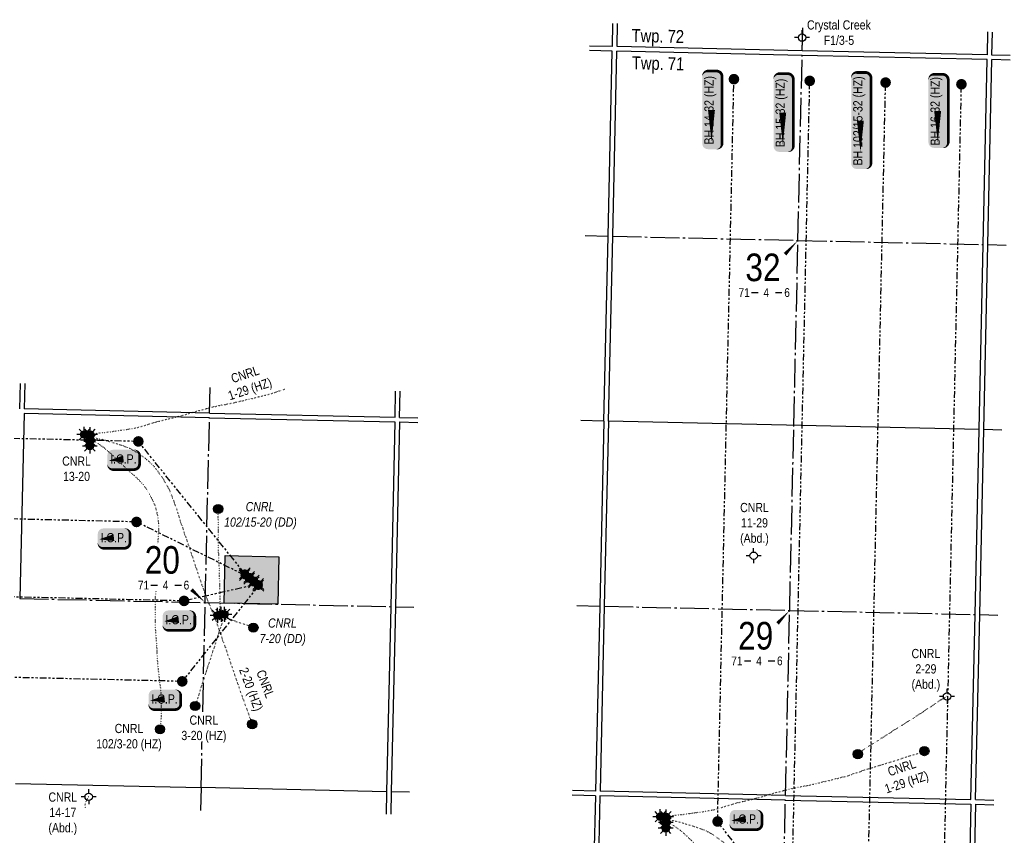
# Model space of a CAD drawing. Extents: x 391969 to 411203, y 6106388 to 6118279.
# Drawn here: x 397008 to 401315, y 6108465 to 6112018 of the extents above; entities that cross this region are included whole.
import ezdxf
from ezdxf.enums import TextEntityAlignment as Align

# ---------------------------------------------------------------- set-up
doc = ezdxf.new("R2010")
doc.units = 0
doc.header["$LTSCALE"] = 5
for name, pattern in [('foc-DOT', [1, 0.2, -0.8]), ('foc-DRILLPATH', [14.75, 6, -1.75, 1.75, -1.75, 1.75, -1.75]), ('foc-QUARTERLINE', [33, 25, -3, 2, -3])]:
    doc.linetypes.add(name, pattern=pattern)
for name, color, linetype in [('10', 1, 'Continuous'), ('9', 3, 'Continuous'), ('AS-DRILL', 8, 'foc-DOT'), ('AS-DRILL-T', 8, 'Continuous'), ('C-WS-S', 8, 'Continuous'), ('CG-NOTES', 7, 'Continuous'), ('D-TXT', 6, 'Continuous'), ('F-WS-S', 8, 'Continuous'), ('L-MON', 1, 'Continuous'), ('L-QSEC', 8, 'foc-QUARTERLINE'), ('L-SEC', 7, 'Continuous'), ('L-SECLBL', 7, 'Continuous'), ('L-SECQ', 8, 'foc-QUARTERLINE'), ('P-PDRILLPATH', 12, 'foc-DRILLPATH'), ('P-PROPOSED', 10, 'Continuous'), ('P-PROPOSED-H', 21, 'Continuous')]:
    doc.layers.add(name, color=color, linetype=linetype)
doc.styles.add('80', font='ARIALN.TTF', dxfattribs={"height": 10})
doc.styles.add('80CG', font='ARIALN.TTF', dxfattribs={"height": 10})
doc.styles.add('80L', font='ARIALN.TTF', dxfattribs={"height": 10})
doc.styles.add('SIMPLEX', font='ARIALN.TTF')

# ---------------------------------------------------------------- blocks, each defined once
blk = doc.blocks.new('L-SECLBL')
at = {"layer": '9', "color": 7}
for p, q in [((-5.1, -27.8), (-12.3, -27.8)), ((20.7, -27.8), (13.5, -27.8))]:
    blk.add_line(p, q, dxfattribs=at)
at = {"layer": '10', "color": 2, "style": 'SIMPLEX'}
blk.add_attdef('SEC', text='', height=30, dxfattribs=at).set_placement((0, 0), align=Align.MIDDLE)
at = {"layer": '10', "color": 5, "style": '80L'}
blk.add_attdef('TWP', text='', height=9.5, dxfattribs=at).set_placement((-14.4, -27.4), align=Align.MIDDLE_RIGHT)
blk.add_attdef('RGE', text='', height=9.5, dxfattribs=at).set_placement((3.6, -27.4), align=Align.MIDDLE_CENTER)
blk.add_attdef('MER', text='', height=9.5, dxfattribs=at).set_placement((23.2, -27.4), align=Align.MIDDLE_LEFT)
blk = doc.blocks.new('BH-Existing')
at = {"layer": 'AS-DRILL-T'}
h = blk.add_hatch(color=256, dxfattribs=at)
h.dxf.hatch_style = 1
edge = h.paths.add_edge_path()
edge.add_arc((0, 0), 0.5, 0, 360)
blk.add_circle((0, 0), 0.5, dxfattribs=at)
blk = doc.blocks.new('*U499')
h = blk.add_hatch(color=255)
edge = h.paths.add_edge_path()
edge.add_line((-11.5, -11.5), (11.5, -11.5))
edge.add_arc((11.5, -5.5), 6, 270, 360)
edge.add_line((17.5, -5.5), (17.5, 4))
edge.add_arc((11.5, 4), 6, 0, 90)
edge.add_line((11.5, 10), (-11.5, 10))
edge.add_arc((-11.5, 4), 6, 90, 180)
edge.add_line((-17.5, 4), (-17.5, -5.5))
edge.add_arc((-11.5, -5.5), 6, 180, 270)
at = {"color": 14, "flags": 128}
blk.add_lwpolyline([(-11.5, -11.5, 3, 3, 0), (11.5, -11.5, 3, 3, 0.414214), (17.5, -5.5, 3, 3, 0), (17.5, 4, 3, 0, 0.414214), (11.5, 10, 0, 0, 0), (-11.5, 10, 0, 0, 0.414214), (-17.5, 4, 0, 0, 0), (-17.5, -5.5, 0, 3, 0.414214)], format="xyseb", close=True, dxfattribs=at)
blk.add_lwpolyline([(-16, -1.8, 0, 7.5, 0), (0, 0, 0, 0, 0)], format="xyseb", dxfattribs=at)
at = {"color": 14, "style": '80'}
blk.add_attdef('ENTER_TEXT_001', (-26.8, -4.9), '', height=10, dxfattribs=at)
blk = doc.blocks.new('GABD')
for p, q in [((-0.81, 0), (-1.62, 0)), ((0, 0.81), (0, 1.62)), ((1.62, 0), (0.81, 0)), ((0, -0.81), (0, -1.62))]:
    blk.add_line(p, q)
blk.add_circle((0, 0), 0.8)
blk = doc.blocks.new('GAS')
h = blk.add_hatch(color=255)
h.dxf.hatch_style = 1
edge = h.paths.add_edge_path()
edge.add_arc((0, 0), 0.9, 0, 360)
for p, q in [((-0.81, 0), (-1.62, 0)), ((-0.57, 0.57), (-1.14, 1.14)), ((0, 0.81), (0, 1.62)), ((0.57, 0.57), (1.14, 1.14)), ((1.62, 0), (0.81, 0)), ((-0.57, -0.57), (-1.14, -1.14)), ((0, -0.81), (0, -1.62)), ((1.14, -1.14), (0.57, -0.57))]:
    blk.add_line(p, q)
blk.add_circle((0, 0), 0.8)
blk = doc.blocks.new('plbh')
at = {"layer": 'L-MON'}
h = blk.add_hatch(color=255, dxfattribs=at)
h.dxf.hatch_style = 1
edge = h.paths.add_edge_path()
edge.add_arc((0, 0), 1.16, 0, 360)
h = blk.add_hatch(color=256, dxfattribs=at)
h.dxf.hatch_style = 1
h.paths.add_polyline_path([(-0.96, 0, 1), (0.96, 0, 1)])
h.paths.add_polyline_path([(0.91, 0, -1), (-0.91, 0, -1)], flags=16)
h.paths.add_polyline_path([(0.45, 0, -1), (-0.45, 0, -1)], flags=0)
h = blk.add_hatch(color=256, dxfattribs=at)
h.dxf.hatch_style = 1
h.paths.add_polyline_path([(-0.45, 0, 1), (0.45, 0, 1)])
h.paths.add_polyline_path([(0.4, 0, -1), (-0.4, 0, -1)], flags=16)
at = {"layer": 'L-MON', "color": 240}
for radius in [0.96, 0.91, 0.45, 0.4]:
    blk.add_circle((0, 0), radius, dxfattribs=at)
blk = doc.blocks.new('WC')
at = {"layer": 'L-MON'}
h = blk.add_hatch(color=255, dxfattribs=at)
h.dxf.hatch_style = 1
edge = h.paths.add_edge_path()
edge.add_arc((0, 0), 0.9, 0, 360)
at = {"layer": 'L-MON', "color": 240, "flags": 128}
for points in [[(-0.62, 0.5), (-1.23, 1.12)], [(0.52, 0.61), (1.13, 1.21)], [(-1.18, -1.18), (-0.56, -0.57)], [(1.16, -1.18), (0.56, -0.57)]]:
    blk.add_lwpolyline(points, dxfattribs=at)
at = {"layer": 'L-MON', "color": 240}
for radius in [0.8, 0.373]:
    blk.add_circle((0, 0), radius, dxfattribs=at)
blk = doc.blocks.new('*U504')
h = blk.add_hatch(color=255)
edge = h.paths.add_edge_path()
edge.add_line((-36.5, -11.5), (36.5, -11.5))
edge.add_arc((36.5, -5.5), 6, 270, 360)
edge.add_line((42.5, -5.5), (42.5, 4))
edge.add_arc((36.5, 4), 6, 0, 90)
edge.add_line((36.5, 10), (-36.5, 10))
edge.add_arc((-36.5, 4), 6, 90, 180)
edge.add_line((-42.5, 4), (-42.5, -5.5))
edge.add_arc((-36.5, -5.5), 6, 180, 270)
at = {"color": 14, "flags": 128}
blk.add_lwpolyline([(-36.5, -11.5, 3, 3, 0), (36.5, -11.5, 3, 3, 0.414214), (42.5, -5.5, 3, 3, 0), (42.5, 4, 3, 0, 0.414214), (36.5, 10, 0, 0, 0), (-36.5, 10, 0, 0, 0.414214), (-42.5, 4, 0, 0, 0), (-42.5, -5.5, 0, 3, 0.414214)], format="xyseb", close=True, dxfattribs=at)
blk.add_lwpolyline([(-34.3, -0.1, 0, 7.5, 0), (0, 0, 0, 0, 0)], format="xyseb", dxfattribs=at)
at = {"color": 14, "style": '80'}
blk.add_attdef('ENTER_TEXT_001', (-26.8, -4.9), '', height=10, dxfattribs=at)
blk = doc.blocks.new('*U505')
h = blk.add_hatch(color=255)
edge = h.paths.add_edge_path()
edge.add_line((-46.5, -11.5), (46.5, -11.5))
edge.add_arc((46.5, -5.5), 6, 270, 360)
edge.add_line((52.5, -5.5), (52.5, 4))
edge.add_arc((46.5, 4), 6, 0, 90)
edge.add_line((46.5, 10), (-46.5, 10))
edge.add_arc((-46.5, 4), 6, 90, 180)
edge.add_line((-52.5, 4), (-52.5, -5.5))
edge.add_arc((-46.5, -5.5), 6, 180, 270)
at = {"color": 14, "flags": 128}
blk.add_lwpolyline([(-46.5, -11.5, 3, 3, 0), (46.5, -11.5, 3, 3, 0.414214), (52.5, -5.5, 3, 3, 0), (52.5, 4, 3, 0, 0.414214), (46.5, 10, 0, 0, 0), (-46.5, 10, 0, 0, 0.414214), (-52.5, 4, 0, 0, 0), (-52.5, -5.5, 0, 3, 0.414214)], format="xyseb", close=True, dxfattribs=at)
blk.add_lwpolyline([(-34.3, -0.1, 0, 7.5, 0), (0, 0, 0, 0, 0)], format="xyseb", dxfattribs=at)
at = {"color": 14, "style": '80'}
blk.add_attdef('ENTER_TEXT_001', (-26.8, -4.9), '', height=10, dxfattribs=at)
blk = doc.blocks.new('*U506')
h = blk.add_hatch(color=255)
edge = h.paths.add_edge_path()
edge.add_line((-34, -11.5), (34, -11.5))
edge.add_arc((34, -5.5), 6, 270, 360)
edge.add_line((40, -5.5), (40, 4))
edge.add_arc((34, 4), 6, 0, 90)
edge.add_line((34, 10), (-34, 10))
edge.add_arc((-34, 4), 6, 90, 180)
edge.add_line((-40, 4), (-40, -5.5))
edge.add_arc((-34, -5.5), 6, 180, 270)
at = {"color": 14, "flags": 128}
blk.add_lwpolyline([(-34, -11.5, 3, 3, 0), (34, -11.5, 3, 3, 0.414214), (40, -5.5, 3, 3, 0), (40, 4, 3, 0, 0.414214), (34, 10, 0, 0, 0), (-34, 10, 0, 0, 0.414214), (-40, 4, 0, 0, 0), (-40, -5.5, 0, 3, 0.414214)], format="xyseb", close=True, dxfattribs=at)
blk.add_lwpolyline([(-34.3, -0.1, 0, 7.5, 0), (0, 0, 0, 0, 0)], format="xyseb", dxfattribs=at)
at = {"color": 14, "style": '80'}
blk.add_attdef('ENTER_TEXT_001', (-26.8, -4.9), '', height=10, dxfattribs=at)

msp = doc.modelspace()

# ---------------------------------------------------------------- hatches: boundary and pattern name
at = {"layer": 'P-PROPOSED-H'}
h = msp.add_hatch(color=256, dxfattribs=at)
h.dxf.hatch_style = 1
h.paths.add_polyline_path([(398134.205, 6109684.082), (398129.647, 6109477.91), (397895.792, 6109483.08), (397900.35, 6109689.252)])

# ---------------------------------------------------------------- linework, layer by layer
at = {"layer": 'AS-DRILL', "flags": 128}
for points in [[(397313.275, 6110215.4), (397313.234, 6110215.331), (397312.76, 6110214.721), (397312.258, 6110214.182), (397311.97, 6110213.849), (397311.48, 6110213.43), (397311.295, 6110213.214), (397311.452, 6110213.05), (397311.579, 6110212.918), (397311.772, 6110213.053), (397311.987, 6110213.298), (397312.137, 6110213.715), (397312.206, 6110214.134), (397312.22, 6110214.283), (397312.262, 6110214.372), (397312.344, 6110214.45), (397312.789, 6110214.69), (397313.627, 6110215.022), (397314.927, 6110215.442), (397316.668, 6110215.903), (397318.769, 6110216.355), (397321.22, 6110216.82), (397324.033, 6110217.366), (397327.178, 6110217.984), (397330.634, 6110218.646), (397334.38, 6110219.341), (397338.528, 6110220.087), (397342.927, 6110220.838), (397347.625, 6110221.581), (397352.783, 6110222.344), (397358.271, 6110223.07), (397364.198, 6110223.725), (397370.624, 6110224.35), (397377.42, 6110225.015), (397384.54, 6110225.784), (397391.931, 6110226.636), (397399.554, 6110227.583), (397407.38, 6110228.606), (397415.355, 6110229.655), (397423.464, 6110230.811), (397431.684, 6110232.025), (397440.024, 6110233.276), (397448.595, 6110234.551), (397457.204, 6110235.726), (397466.022, 6110236.846), (397474.85, 6110237.996), (397483.881, 6110239.251), (397492.896, 6110240.667), (397502.026, 6110242.33), (397511.161, 6110244.203), (397520.23, 6110246.288), (397529.376, 6110248.641), (397535.607, 6110250.359), (397550.005, 6110254.514), (397558.686, 6110257.097), (397567.64, 6110259.824), (397576.584, 6110262.552), (397585.497, 6110265.21), (397594.46, 6110267.887), (397603.422, 6110270.535), (397612.413, 6110273.081), (397621.402, 6110275.618), (397630.41, 6110278.064), (397639.443, 6110280.289), (397648.554, 6110282.403), (397657.654, 6110284.507), (397666.763, 6110286.57), (397675.833, 6110288.675), (397684.866, 6110290.89), (397693.891, 6110293.236), (397703.855, 6110295.95), (397711.585, 6110298.065), (397720.828, 6110300.696), (397729.77, 6110303.354), (397738.704, 6110306.061), (397747.657, 6110308.719), (397756.647, 6110311.265), (397765.587, 6110313.803), (397774.567, 6110316.34), (397783.534, 6110318.767), (397792.58, 6110321.132), (397801.626, 6110323.497), (397810.663, 6110325.892), (397819.7, 6110328.288), (397828.736, 6110330.653), (397837.75, 6110332.939), (397846.824, 6110335.194), (397855.915, 6110337.358), (397865.014, 6110339.391), (397874.16, 6110341.324), (397883.334, 6110343.157), (397892.514, 6110344.828), (397901.713, 6110346.44), (397910.924, 6110348.151), (397920.118, 6110349.983), (397929.355, 6110351.934), (397938.522, 6110353.906), (397947.7, 6110355.918), (397956.84, 6110358.021), (397966.052, 6110360.202), (397975.274, 6110362.384), (397984.387, 6110364.597), (397993.68, 6110366.817), (398002.979, 6110368.896), (398012.128, 6110370.929), (398021.371, 6110373.159), (398029.974, 6110375.385), (398039.008, 6110377.7), (398048.022, 6110379.956), (398057.076, 6110382.251), (398066.159, 6110384.465), (398075.221, 6110386.64), (398084.247, 6110389.026), (398093.318, 6110391.58), (398102.298, 6110394.147), (398111.283, 6110396.894), (398120.343, 6110399.879), (398129.355, 6110402.925), (398138.216, 6110405.964), (398147.108, 6110409.033), (398155.968, 6110412.023), (398161.742, 6110413.916)], [(397288.307, 6110215.856), (397288.235, 6110215.797), (397287.898, 6110215.505), (397288.027, 6110215.452), (397288.515, 6110215.341), (397288.753, 6110215.235), (397288.871, 6110215.172), (397289.02, 6110215.119), (397289.09, 6110215.098), (397289.527, 6110214.978), (397290.243, 6110214.791), (397291.247, 6110214.518), (397292.459, 6110214.161), (397293.759, 6110213.691), (397295.126, 6110213.11), (397296.581, 6110212.457), (397298.366, 6110211.756), (397300.42, 6110211.019), (397302.671, 6110210.148), (397305.03, 6110209.194), (397307.726, 6110208.132), (397310.802, 6110207.042), (397314.119, 6110205.967), (397317.526, 6110204.919), (397321.004, 6110203.94), (397324.814, 6110203.013), (397328.775, 6110202.103), (397332.944, 6110201.148), (397337.363, 6110200.177), (397341.963, 6110199.252), (397346.884, 6110198.34), (397352.133, 6110197.351), (397357.639, 6110196.235), (397363.362, 6110194.985), (397369.341, 6110193.549), (397375.495, 6110191.909), (397381.906, 6110190.113), (397388.535, 6110188.252), (397395.333, 6110186.317), (397402.349, 6110184.287), (397409.511, 6110182.094), (397416.85, 6110179.776), (397424.357, 6110177.345), (397431.973, 6110174.891), (397439.612, 6110172.557), (397447.268, 6110170.093), (397454.969, 6110167.407), (397462.657, 6110164.572), (397470.401, 6110161.595), (397478.202, 6110158.477), (397485.955, 6110155), (397493.581, 6110151.196), (397501.179, 6110147.072), (397508.614, 6110142.812), (397516.066, 6110138.412), (397523.365, 6110133.865), (397530.627, 6110129.049), (397537.866, 6110124.053), (397544.959, 6110118.83), (397551.885, 6110113.322), (397558.768, 6110107.644), (397565.679, 6110101.855), (397572.454, 6110095.84), (397579.021, 6110089.489), (397585.293, 6110082.885), (397591.4, 6110076.085), (397597.331, 6110069.008), (397602.939, 6110061.809), (397608.493, 6110054.441), (397613.934, 6110046.965), (397619.172, 6110039.314), (397624.407, 6110031.543), (397629.58, 6110023.694), (397634.56, 6110015.719), (397639.509, 6110007.714), (397644.386, 6109999.581), (397648.959, 6109991.335), (397653.359, 6109982.883), (397657.587, 6109974.395), (397661.491, 6109965.734), (397665.141, 6109956.889), (397668.772, 6109948.074), (397673.187, 6109937.251), (397673.367, 6109936.797), (397676.705, 6109928.319), (397679.911, 6109919.273), (397682.834, 6109910.145), (397685.798, 6109901.055), (397688.761, 6109891.915), (397691.674, 6109882.767), (397694.588, 6109873.638), (397697.43, 6109864.481), (397700.354, 6109855.343), (397703.248, 6109846.705), (397706.361, 6109837.131), (397709.325, 6109828.012), (397712.352, 6109819.051), (397715.368, 6109810.03), (397718.392, 6109800.919), (397721.417, 6109791.868), (397724.451, 6109782.776), (397727.546, 6109773.704), (397730.651, 6109764.641), (397733.745, 6109755.538), (397736.87, 6109746.475), (397739.996, 6109737.452), (397743.08, 6109728.359), (397746.164, 6109719.267), (397749.259, 6109710.184), (397752.383, 6109701.101), (397755.407, 6109691.98), (397758.36, 6109682.85), (397761.425, 6109673.768), (397764.529, 6109664.666), (397767.595, 6109655.644), (397770.669, 6109646.562), (397773.634, 6109637.492), (397776.517, 6109628.354), (397779.52, 6109619.213), (397782.657, 6109610.22), (397785.812, 6109601.156), (397788.855, 6109592.044), (397791.879, 6109582.913), (397795.084, 6109573.868), (397798.37, 6109564.841), (397801.487, 6109555.848), (397804.723, 6109546.852), (397807.96, 6109537.866), (397812.001, 6109526.442), (397815.168, 6109517.907), (397818.408, 6109509.492), (397821.841, 6109500.791), (397825.237, 6109492.222), (397828.602, 6109483.593), (397832.097, 6109474.962), (397835.763, 6109466.356), (397839.276, 6109458.114), (397842.851, 6109449.481), (397846.374, 6109441.199), (397849.85, 6109433.048), (397853.313, 6109424.357), (397856.535, 6109415.581), (397859.715, 6109406.777), (397862.82, 6109398.144), (397866.021, 6109389.359), (397869.198, 6109380.805), (397872.31, 6109372.042), (397875.329, 6109363.181), (397878.245, 6109354.602), (397881.29, 6109346.001), (397884.389, 6109337.548), (397887.392, 6109328.818), (397890.391, 6109319.968), (397893.494, 6109311.265), (397896.74, 6109302.229), (397900.056, 6109293.201), (397903.392, 6109284.203), (397906.597, 6109275.148), (397909.602, 6109266.077), (397912.616, 6109256.967), (397915.752, 6109247.933), (397918.866, 6109238.85), (397922.011, 6109229.776), (397925.177, 6109220.752), (397928.212, 6109211.731), (397931.246, 6109202.629), (397934.201, 6109193.55), (397937.255, 6109184.448), (397940.45, 6109175.403), (397943.645, 6109166.338), (397946.811, 6109157.294), (397949.865, 6109148.202), (397952.91, 6109139.161), (397955.965, 6109130.099), (397959.039, 6109120.997), (397962.254, 6109111.942), (397965.399, 6109102.858), (397968.564, 6109093.784), (397971.829, 6109084.747), (397975.065, 6109075.701), (397978.331, 6109066.695), (397981.627, 6109057.678), (397984.882, 6109048.641), (397988.139, 6109039.665), (397991.334, 6109030.58), (397994.509, 6109021.526), (397997.865, 6109012.527), (398001.193, 6109003.599), (398004.421, 6108994.663), (398007.629, 6108985.718), (398010.764, 6108976.645), (398012.669, 6108971.14), (398018.089, 6108956.093)], [(397312.707, 6110190.364), (397312.657, 6110190.396), (397312.529, 6110190.468), (397312.41, 6110190.491), (397312.16, 6110190.517), (397312.1, 6110190.528), (397311.699, 6110190.487), (397311.28, 6110190.527), (397310.953, 6110190.674), (397310.76, 6110190.979), (397310.83, 6110191.407), (397310.849, 6110191.807), (397310.838, 6110192.207), (397310.897, 6110192.616), (397310.919, 6110192.676), (397311.049, 6110192.693), (397311.378, 6110192.625), (397311.995, 6110192.481), (397312.901, 6110192.301), (397314.085, 6110192.054), (397315.458, 6110191.722), (397317.059, 6110191.286), (397318.925, 6110190.653), (397321.135, 6110189.763), (397323.701, 6110188.644), (397326.661, 6110187.327), (397329.939, 6110185.872), (397333.642, 6110184.187), (397337.648, 6110182.206), (397341.906, 6110179.869), (397346.494, 6110177.104), (397351.404, 6110173.971), (397356.479, 6110170.595), (397361.924, 6110166.801), (397367.581, 6110162.641), (397373.342, 6110158.209), (397379.236, 6110153.474), (397385.399, 6110148.263), (397391.401, 6110142.985), (397397.361, 6110137.618), (397403.318, 6110132.132), (397409.282, 6110126.525), (397415.264, 6110120.837), (397421.315, 6110115.079), (397424.291, 6110112.23), (397427.414, 6110109.219), (397433.57, 6110103.287), (397439.877, 6110097.352), (397446.351, 6110091.274), (397452.807, 6110085.286), (397459.44, 6110079.183), (397466.073, 6110073.071), (397472.903, 6110066.835), (397479.782, 6110060.567), (397486.59, 6110054.23), (397489.685, 6110051.319), (397500.585, 6110041.059), (397509.242, 6110032.911), (397516.088, 6110026.513), (397522.904, 6110020.087), (397529.607, 6110013.533), (397536.105, 6110006.794), (397542.318, 6109999.791), (397548.275, 6109992.564), (397553.968, 6109985.143), (397559.308, 6109977.569), (397564.46, 6109969.69), (397569.34, 6109961.697), (397573.885, 6109953.512), (397578.067, 6109945.185), (397581.987, 6109936.744), (397585.844, 6109928.224), (397589.491, 6109919.679), (397592.884, 6109910.95), (397596.075, 6109902.175), (397598.975, 6109893.327), (397601.562, 6109884.346), (397603.827, 6109875.302), (397605.72, 6109866.176), (397607.232, 6109856.99), (397608.541, 6109847.708), (397609.64, 6109838.4), (397610.479, 6109829.089), (397610.997, 6109819.735), (397611.154, 6109810.369), (397610.992, 6109801.05), (397610.561, 6109791.747), (397610.049, 6109782.437), (397609.587, 6109773.095), (397609.065, 6109763.764), (397608.413, 6109754.427), (397607.722, 6109745.15), (397607.439, 6109742.033)], [(397882.762, 6109433.806), (397882.771, 6109433.766), (397882.79, 6109433.725), (397882.771, 6109433.746), (397882.704, 6109433.907), (397882.592, 6109434.23), (397882.472, 6109434.683), (397882.415, 6109435.264), (397882.421, 6109435.984), (397882.423, 6109436.925), (397882.407, 6109438.025), (397882.446, 6109439.275), (397882.538, 6109440.733), (397882.583, 6109442.282), (397882.52, 6109443.904), (397882.381, 6109445.708), (397882.196, 6109447.692), (397881.944, 6109449.849), (397881.616, 6109452.157), (397881.269, 6109454.495), (397880.934, 6109456.953), (397880.633, 6109459.581), (397880.356, 6109462.338), (397880.022, 6109465.286), (397879.669, 6109468.245), (397879.339, 6109471.343), (397879.06, 6109474.51), (397878.872, 6109477.675), (397878.718, 6109481.069), (397878.617, 6109484.543), (397878.581, 6109488.264), (397878.629, 6109492.184), (397878.721, 6109496.263), (397878.759, 6109500.583), (397878.8, 6109505.094), (397878.838, 6109509.854), (397878.824, 6109514.996), (397878.788, 6109520.018), (397878.754, 6109525.18), (397878.654, 6109530.514), (397878.437, 6109535.96), (397878.174, 6109541.557), (397877.895, 6109547.395), (397877.561, 6109553.404), (397877.246, 6109559.373), (397877.066, 6109565.578), (397877.002, 6109571.611), (397876.917, 6109577.605), (397876.783, 6109584.079), (397876.651, 6109590.204), (397876.479, 6109596.309), (397876.318, 6109602.475), (397876.189, 6109608.689), (397876.067, 6109614.833), (397875.964, 6109620.877), (397875.82, 6109626.922), (397875.573, 6109632.829), (397875.225, 6109638.679), (397874.787, 6109644.49), (397874.329, 6109650.382), (397873.94, 6109656.152), (397873.529, 6109661.883), (397873.169, 6109667.672), (397872.925, 6109673.249), (397872.783, 6109678.894), (397872.689, 6109684.477), (397872.625, 6109690.06), (397872.582, 6109695.713), (397872.541, 6109701.415), (397872.481, 6109707.178), (397872.421, 6109712.921), (397872.41, 6109718.642), (397872.441, 6109724.463), (397872.478, 6109730.504), (397872.374, 6109736.518), (397872.185, 6109742.353), (397871.959, 6109748.28), (397871.735, 6109754.287), (397871.599, 6109760.251), (397871.594, 6109766.223), (397871.647, 6109772.123), (397871.689, 6109777.964), (397871.705, 6109783.965), (397871.676, 6109789.767), (397871.668, 6109795.639), (397871.669, 6109801.43), (397871.654, 6109807.412), (397871.628, 6109813.354), (397871.601, 6109819.236), (397871.582, 6109825.028), (397871.5, 6109830.732), (397871.34, 6109836.477), (397871.182, 6109842.342), (397871.026, 6109848.247), (397870.859, 6109854.172), (397870.759, 6109859.926), (397870.669, 6109865.679), (397870.574, 6109871.673), (397870.495, 6109877.476), (397870.405, 6109883.21), (397870.191, 6109891.917)], [(397598.688, 6109532.829), (397598.374, 6109529.126), (397597.531, 6109519.783), (397596.779, 6109510.428), (397596.276, 6109501.057), (397596.061, 6109491.589), (397596.015, 6109482.088), (397596.032, 6109472.695), (397596.039, 6109463.332), (397596.053, 6109453.81), (397596.03, 6109444.458), (397595.945, 6109434.957), (397595.831, 6109425.537), (397595.767, 6109416.137), (397595.715, 6109406.335), (397595.671, 6109396.934), (397595.913, 6109387.776), (397596.402, 6109378.462), (397596.991, 6109369.167), (397597.681, 6109359.909), (397598.469, 6109350.598), (397599.268, 6109341.298), (397600.077, 6109331.987), (397600.986, 6109322.684), (397601.764, 6109313.354), (397602.353, 6109304.058), (397602.842, 6109294.754), (397603.261, 6109285.443), (397603.639, 6109276.092), (397603.996, 6109266.741), (397604.304, 6109257.372), (397604.672, 6109248.061), (397605.182, 6109238.767), (397605.87, 6109229.429), (397606.688, 6109220.098), (397607.586, 6109210.765), (397608.545, 6109201.461), (397609.564, 6109192.135), (397610.612, 6109182.819), (397611.688, 6109173.372), (397612.735, 6109163.956), (397613.793, 6109154.65), (397614.921, 6109145.302), (397616.141, 6109136.032), (397617.361, 6109126.762), (397618.501, 6109117.513), (397619.54, 6109108.207), (397620.378, 6109098.876), (397620.993, 6109089.389), (397621.42, 6109079.987), (397621.709, 6109070.258), (397621.924, 6109061.251), (397622.133, 6109051.924), (397622.287, 6109042.418), (397622.484, 6109033.051), (397622.664, 6109023.815), (397622.652, 6109014.462), (397622.48, 6109004.694), (397622.307, 6108995.295), (397621.975, 6108985.99), (397621.4, 6108976.531), (397620.775, 6108967.053), (397620.042, 6108957.677), (397619.099, 6108948.336), (397617.534, 6108934.008)], [(397897.796, 6109433.467), (397896.588, 6109432.714), (397896.517, 6109432.655), (397896.485, 6109432.556), (397896.484, 6109432.526), (397896.495, 6109432.136), (397896.519, 6109431.405), (397896.475, 6109430.366), (397896.315, 6109429.019), (397896.03, 6109427.495), (397895.641, 6109425.753), (397895.169, 6109423.913), (397894.569, 6109421.696), (397893.976, 6109419.369), (397893.3, 6109416.864), (397892.55, 6109414.25), (397891.812, 6109411.666), (397891.009, 6109408.904), (397890.019, 6109405.815), (397888.928, 6109402.669), (397887.785, 6109399.454), (397886.672, 6109396.208), (397885.554, 6109392.773), (397884.371, 6109389.098), (397883.122, 6109385.186), (397881.911, 6109381.192), (397880.634, 6109376.89), (397879.327, 6109372.598), (397877.908, 6109368.229), (397876.292, 6109363.554), (397874.698, 6109358.969), (397873.122, 6109354.303), (397871.573, 6109349.497), (397870.07, 6109344.51), (397868.618, 6109339.531), (397867.053, 6109334.445), (397865.482, 6109329.56), (397863.924, 6109324.804), (397862.386, 6109320.027), (397860.926, 6109315.169), (397859.517, 6109310.359), (397858.016, 6109305.442), (397856.485, 6109300.565), (397854.885, 6109295.7), (397853.166, 6109290.918), (397851.427, 6109286.086), (397849.769, 6109281.332), (397848.278, 6109276.875), (397846.648, 6109272.03), (397844.997, 6109267.116), (397843.395, 6109262.181), (397841.741, 6109257.117), (397840.14, 6109252.242), (397838.57, 6109247.366), (397837.01, 6109242.53), (397835.501, 6109237.693), (397833.916, 6109232.637), (397832.297, 6109227.833), (397830.649, 6109223.069), (397829.042, 6109218.334), (397827.38, 6109213.38), (397825.716, 6109208.366), (397824.06, 6109203.262), (397822.548, 6109198.315), (397821.113, 6109193.236), (397819.753, 6109188.356), (397818.302, 6109183.457), (397816.741, 6109178.551), (397815.122, 6109173.747), (397813.442, 6109168.903), (397811.742, 6109164.04), (397810.025, 6109158.888), (397808.363, 6109153.934), (397806.62, 6109148.942), (397804.825, 6109143.861), (397803.021, 6109138.861), (397801.283, 6109134.079), (397799.657, 6109129.394), (397798.142, 6109124.757), (397796.695, 6109120.049), (397795.163, 6109115.102), (397793.52, 6109110.108), (397791.838, 6109105.185), (397790.197, 6109100.28), (397788.667, 6109095.414), (397787.141, 6109090.297), (397785.639, 6109085.35), (397784.138, 6109080.432), (397782.603, 6109075.366), (397781.156, 6109070.637), (397779.729, 6109065.938), (397778.296, 6109061.359), (397776.845, 6109056.921), (397775.349, 6109052.243), (397773.904, 6109047.605), (397772.365, 6109042.808), (397771.386, 6109039.73), (397770.095, 6109035.638)], [(397867.679, 6109429.137), (397867.719, 6109429.116), (397867.821, 6109429.224), (397867.926, 6109429.872), (397868.145, 6109430.717), (397868.526, 6109431.659), (397869.233, 6109432.823), (397870.222, 6109434.081), (397871.023, 6109435.023), (397873.493, 6109435.007), (397875.455, 6109434.623), (397876.05, 6109434.39), (397876.456, 6109434.19), (397876.624, 6109434.106), (397876.733, 6109434.064), (397876.822, 6109434.042), (397877.071, 6109433.996), (397877.429, 6109433.878), (397877.974, 6109433.636), (397878.715, 6109433.259), (397879.615, 6109432.809), (397880.546, 6109432.367), (397881.447, 6109431.967), (397882.368, 6109431.576), (397883.378, 6109431.113), (397884.506, 6109430.578), (397885.674, 6109430.031), (397886.812, 6109429.465), (397888.008, 6109428.868), (397889.304, 6109428.189), (397890.737, 6109427.436), (397892.249, 6109426.632), (397893.771, 6109425.797), (397895.362, 6109424.971), (397897.014, 6109424.153), (397898.726, 6109423.315), (397900.557, 6109422.463), (397902.478, 6109421.579), (397904.536, 6109420.613), (397906.733, 6109419.543), (397909.037, 6109418.381), (397911.47, 6109417.155), (397913.973, 6109415.928), (397916.538, 6109414.78), (397919.154, 6109413.691), (397921.84, 6109412.62), (397924.556, 6109411.518), (397927.261, 6109410.377), (397930.046, 6109409.244), (397932.943, 6109408.168), (397935.989, 6109407.109), (397939.156, 6109406.037), (397942.413, 6109404.974), (397945.7, 6109403.909), (397948.927, 6109402.886), (397952.165, 6109401.843), (397955.461, 6109400.768), (397958.727, 6109399.664), (397965.21, 6109397.487), (397971.773, 6109395.328), (397978.337, 6109393.219), (397984.635, 6109391.307), (397987.586, 6109390.44), (397990.457, 6109389.555), (397993.286, 6109388.591), (397996.092, 6109387.507), (397998.858, 6109386.384), (398001.494, 6109385.324), (398004.032, 6109384.297), (398006.61, 6109383.289), (398009.277, 6109382.248), (398011.992, 6109381.116), (398014.745, 6109379.894), (398017.457, 6109378.632), (398019.546, 6109377.655), (398023.627, 6109375.912)], [(401039.831, 6109077.028), (401039.821, 6109077.028), (401039.781, 6109077.019), (401039.721, 6109077.02), (401039.48, 6109076.996), (401039.019, 6109076.926), (401038.355, 6109076.751), (401037.478, 6109076.46), (401036.408, 6109076.034), (401035.195, 6109075.482), (401033.851, 6109074.841), (401032.373, 6109074.084), (401030.774, 6109073.22), (401029.041, 6109072.219), (401027.225, 6109071.079), (401025.285, 6109069.782), (401023.233, 6109068.368), (401021.028, 6109066.857), (401018.661, 6109065.2), (401016.201, 6109063.465), (401013.52, 6109061.654), (401010.668, 6109059.828), (401007.655, 6109057.945), (401004.468, 6109055.906), (401001.159, 6109053.74), (400997.686, 6109051.417), (400994.151, 6109049.026), (400990.434, 6109046.509), (400986.626, 6109043.953), (400982.625, 6109041.302), (400978.533, 6109038.554), (400974.267, 6109035.679), (400969.869, 6109032.686), (400965.349, 6109029.617), (400960.729, 6109026.54), (400956.069, 6109023.514), (400951.339, 6109020.439), (400946.619, 6109017.374), (400941.799, 6109014.282), (400937.067, 6109011.157), (400932.335, 6109007.983), (400927.633, 6109004.827), (400923.012, 6109001.7), (400918.37, 6108998.554), (400913.819, 6108995.465), (400909.28, 6108992.406), (400904.67, 6108989.369), (400900.064, 6108986.451), (400895.348, 6108983.586), (400890.513, 6108980.734), (400885.566, 6108977.814), (400880.587, 6108974.805), (400875.618, 6108971.746), (400870.636, 6108968.627), (400865.755, 6108965.496), (400860.803, 6108962.346), (400855.791, 6108959.208), (400850.789, 6108956.059), (400845.847, 6108952.889), (400841.015, 6108949.727), (400836.213, 6108946.604), (400831.383, 6108943.522), (400826.533, 6108940.47), (400821.694, 6108937.437), (400816.885, 6108934.425), (400812.047, 6108931.422), (400807.238, 6108928.42), (400802.429, 6108925.387), (400797.618, 6108922.304), (400792.848, 6108919.2), (400783.295, 6108912.973), (400773.764, 6108906.755), (400764.284, 6108900.646), (400754.648, 6108894.701), (400744.833, 6108888.78), (400735.048, 6108882.868), (400725.332, 6108876.925), (400715.725, 6108870.909), (400706.246, 6108864.86), (400692.448, 6108855.707), (400680.192, 6108847.12), (400679.175, 6108846.393), (400666.443, 6108837.086), (400658.213, 6108830.929), (400652.036, 6108826.246)], [(399817.876, 6108553.676), (399817.834, 6108553.607), (399817.36, 6108552.998), (399816.858, 6108552.459), (399816.57, 6108552.125), (399816.081, 6108551.706), (399815.896, 6108551.49), (399816.052, 6108551.327), (399816.179, 6108551.194), (399816.372, 6108551.33), (399816.588, 6108551.575), (399816.737, 6108551.992), (399816.807, 6108552.41), (399816.82, 6108552.56), (399816.862, 6108552.649), (399816.944, 6108552.727), (399817.39, 6108552.967), (399818.227, 6108553.298), (399819.527, 6108553.719), (399821.268, 6108554.179), (399823.369, 6108554.632), (399825.82, 6108555.096), (399828.633, 6108555.642), (399831.778, 6108556.261), (399835.234, 6108556.923), (399838.981, 6108557.618), (399843.129, 6108558.364), (399847.527, 6108559.114), (399852.225, 6108559.858), (399857.384, 6108560.621), (399862.872, 6108561.346), (399868.798, 6108562.002), (399875.224, 6108562.626), (399882.021, 6108563.292), (399889.14, 6108564.06), (399896.531, 6108564.913), (399904.155, 6108565.86), (399911.98, 6108566.882), (399919.956, 6108567.932), (399928.064, 6108569.088), (399936.284, 6108570.301), (399944.625, 6108571.552), (399953.196, 6108572.828), (399961.805, 6108574.003), (399970.622, 6108575.123), (399979.451, 6108576.273), (399988.482, 6108577.528), (399997.496, 6108578.943), (400006.626, 6108580.606), (400015.761, 6108582.479), (400024.831, 6108584.564), (400033.977, 6108586.917), (400040.207, 6108588.636), (400054.605, 6108592.79), (400063.286, 6108595.374), (400072.24, 6108598.101), (400081.185, 6108600.828), (400090.097, 6108603.487), (400099.061, 6108606.164), (400108.023, 6108608.811), (400117.013, 6108611.358), (400126.003, 6108613.894), (400135.011, 6108616.34), (400144.044, 6108618.566), (400153.154, 6108620.679), (400162.254, 6108622.783), (400171.363, 6108624.847), (400180.434, 6108626.951), (400189.466, 6108629.167), (400198.492, 6108631.512), (400208.456, 6108634.227), (400216.186, 6108636.342), (400225.428, 6108638.973), (400234.371, 6108641.63), (400243.305, 6108644.338), (400252.257, 6108646.995), (400261.247, 6108649.542), (400270.187, 6108652.08), (400279.167, 6108654.616), (400288.135, 6108657.043), (400297.181, 6108659.408), (400306.227, 6108661.774), (400315.263, 6108664.169), (400324.3, 6108666.564), (400333.336, 6108668.93), (400342.351, 6108671.216), (400351.424, 6108673.47), (400360.516, 6108675.634), (400369.614, 6108677.668), (400378.76, 6108679.601), (400387.934, 6108681.433), (400397.115, 6108683.105), (400406.314, 6108684.716), (400415.525, 6108686.428), (400424.719, 6108688.259), (400433.956, 6108690.21), (400443.123, 6108692.183), (400452.301, 6108694.195), (400461.441, 6108696.298), (400470.653, 6108698.479), (400479.875, 6108700.66), (400488.987, 6108702.874), (400498.28, 6108705.093), (400507.58, 6108707.172), (400516.728, 6108709.205), (400525.971, 6108711.436), (400534.574, 6108713.661), (400543.609, 6108715.977), (400552.623, 6108718.232), (400561.677, 6108720.527), (400570.76, 6108722.742), (400579.821, 6108724.917), (400588.848, 6108727.302), (400597.918, 6108729.857), (400606.899, 6108732.423), (400615.883, 6108735.17), (400624.944, 6108738.155), (400633.955, 6108741.201), (400642.816, 6108744.241), (400651.708, 6108747.31), (400660.569, 6108750.299), (400669.87, 6108753.349), (400678.899, 6108756.295), (400687.828, 6108759.192), (400696.745, 6108762.051), (400705.692, 6108764.888), (400714.616, 6108767.626), (400723.608, 6108770.263), (400732.75, 6108772.866), (400741.751, 6108775.462), (400750.705, 6108778.169), (400759.719, 6108780.895), (400768.774, 6108783.671), (400778.093, 6108786.57), (400787.07, 6108789.436), (400795.957, 6108792.275), (400805.005, 6108795.171), (400813.893, 6108798.08), (400822.73, 6108800.94), (400831.647, 6108803.768), (400840.575, 6108806.646), (400849.555, 6108809.643), (400858.384, 6108812.583), (400867.403, 6108815.509), (400876.349, 6108818.326), (400885.314, 6108821.094), (400894.26, 6108823.871), (400903.196, 6108826.679), (400912.124, 6108829.597), (400921.154, 6108832.583), (400927.312, 6108834.613), (400941.525, 6108839.402)], [(397307.787, 6108640.726), (397307.729, 6108640.778), (397307.411, 6108640.865), (397307.179, 6108640.78), (397306.902, 6108640.516), (397306.572, 6108640.064), (397306.229, 6108639.471), (397305.891, 6108638.709), (397305.56, 6108637.766), (397305.226, 6108636.713), (397304.891, 6108635.641), (397304.408, 6108634.631), (397303.704, 6108633.577), (397302.908, 6108632.415), (397302.028, 6108631.105), (397301.055, 6108629.666), (397299.937, 6108628.021), (397298.713, 6108626.108), (397297.496, 6108624.036), (397296.284, 6108621.763), (397295.16, 6108619.387), (397294.042, 6108616.842), (397292.978, 6108614.036), (397292.167, 6108611.353), (397291.528, 6108608.347), (397291.22, 6108605.363), (397291.231, 6108602.292), (397291.483, 6108599.316), (397291.964, 6108596.244), (397292.657, 6108593.278), (397293.153, 6108591.756)], [(399792.907, 6108554.132), (399792.836, 6108554.074), (399792.499, 6108553.781), (399792.628, 6108553.728), (399793.115, 6108553.617), (399793.353, 6108553.512), (399793.472, 6108553.449), (399793.621, 6108553.396), (399793.69, 6108553.374), (399794.127, 6108553.254), (399794.843, 6108553.068), (399795.847, 6108552.795), (399797.06, 6108552.437), (399798.359, 6108551.968), (399799.726, 6108551.386), (399801.182, 6108550.733), (399802.967, 6108550.033), (399805.02, 6108549.296), (399807.271, 6108548.424), (399809.63, 6108547.47), (399812.327, 6108546.409), (399815.403, 6108545.319), (399818.719, 6108544.243), (399822.126, 6108543.195), (399825.605, 6108542.216), (399829.415, 6108541.289), (399833.375, 6108540.379), (399837.545, 6108539.424), (399841.964, 6108538.454), (399846.564, 6108537.529), (399851.484, 6108536.617), (399856.733, 6108535.627), (399862.239, 6108534.512), (399867.962, 6108533.262), (399873.941, 6108531.826), (399880.096, 6108530.185), (399886.507, 6108528.389), (399893.136, 6108526.528), (399899.934, 6108524.593), (399906.949, 6108522.563), (399914.111, 6108520.37), (399921.451, 6108518.053), (399928.957, 6108515.622), (399936.574, 6108513.168), (399944.213, 6108510.834), (399951.869, 6108508.369), (399959.57, 6108505.684), (399967.257, 6108502.848), (399975.002, 6108499.872), (399982.803, 6108496.754), (399990.556, 6108493.277), (399998.181, 6108489.472), (400005.78, 6108485.349), (400013.215, 6108481.089), (400020.667, 6108476.688), (400027.965, 6108472.141), (400035.228, 6108467.325), (400042.466, 6108462.329), (400049.559, 6108457.107), (400056.486, 6108451.598), (400063.369, 6108445.92), (400070.279, 6108440.132), (400077.054, 6108434.117), (400083.622, 6108427.766), (400089.893, 6108421.161), (400096, 6108414.361), (400101.931, 6108407.285), (400107.539, 6108400.085), (400113.093, 6108392.717), (400118.535, 6108385.242), (400123.772, 6108377.591), (400129.007, 6108369.82), (400134.18, 6108361.97), (400139.16, 6108353.995), (400144.11, 6108345.99), (400148.986, 6108337.858), (400153.56, 6108329.612), (400157.959, 6108321.16), (400162.187, 6108312.671), (400166.092, 6108304.01), (400169.742, 6108295.165), (400173.372, 6108286.35), (400177.788, 6108275.527), (400177.967, 6108275.073), (400181.306, 6108266.595), (400184.511, 6108257.55), (400187.434, 6108248.421), (400190.399, 6108239.332), (400193.362, 6108230.192), (400196.275, 6108221.043), (400199.188, 6108211.915), (400202.031, 6108202.758), (400204.954, 6108193.619), (400207.849, 6108184.981), (400210.962, 6108175.408), (400213.926, 6108166.288), (400216.953, 6108157.327), (400219.969, 6108148.306), (400222.993, 6108139.195), (400226.018, 6108130.144), (400229.052, 6108121.053), (400232.147, 6108111.98), (400235.252, 6108102.917), (400238.346, 6108093.815), (400241.471, 6108084.752), (400244.596, 6108075.728), (400247.681, 6108066.636), (400250.765, 6108057.543), (400253.859, 6108048.461), (400256.984, 6108039.377), (400260.007, 6108030.256), (400262.961, 6108021.127), (400266.025, 6108012.045), (400269.129, 6108002.942), (400272.195, 6107993.92), (400275.27, 6107984.838), (400278.234, 6107975.768), (400281.118, 6107966.63), (400284.121, 6107957.49), (400287.257, 6107948.496), (400290.412, 6107939.432), (400293.456, 6107930.321), (400296.479, 6107921.19), (400299.685, 6107912.145), (400302.971, 6107903.118), (400306.087, 6107894.125), (400309.323, 6107885.129), (400312.56, 6107876.143), (400316.602, 6107864.718), (400319.769, 6107856.184), (400323.008, 6107847.768), (400326.442, 6107839.068), (400329.838, 6107830.499), (400333.203, 6107821.87), (400336.698, 6107813.238), (400340.363, 6107804.633), (400343.877, 6107796.391), (400347.452, 6107787.757), (400350.974, 6107779.475), (400354.45, 6107771.324), (400357.913, 6107762.633), (400361.135, 6107753.858), (400364.316, 6107745.053), (400367.421, 6107736.421), (400370.622, 6107727.636), (400373.798, 6107719.081), (400376.91, 6107710.318), (400379.93, 6107701.457), (400382.845, 6107692.879), (400385.891, 6107684.278), (400388.99, 6107675.825), (400391.992, 6107667.095), (400394.992, 6107658.244), (400398.095, 6107649.541), (400401.341, 6107640.505), (400404.656, 6107631.478), (400407.993, 6107622.48), (400411.198, 6107613.425), (400414.203, 6107604.354), (400417.216, 6107595.243), (400420.352, 6107586.21), (400423.467, 6107577.126), (400426.611, 6107568.053), (400429.777, 6107559.028), (400432.813, 6107550.007), (400435.847, 6107540.906), (400438.801, 6107531.826), (400441.856, 6107522.725), (400445.051, 6107513.68), (400448.246, 6107504.615), (400451.411, 6107495.571), (400454.465, 6107486.479), (400457.511, 6107477.437), (400460.566, 6107468.376), (400463.64, 6107459.273), (400466.855, 6107450.218), (400469.999, 6107441.134), (400473.164, 6107432.06), (400476.43, 6107423.024), (400479.665, 6107413.978), (400482.931, 6107404.971), (400486.227, 6107395.954), (400489.483, 6107386.918), (400492.74, 6107377.941), (400495.934, 6107368.857), (400499.109, 6107359.802), (400502.466, 6107350.803), (400505.794, 6107341.876), (400509.022, 6107332.94), (400512.229, 6107323.995), (400515.364, 6107314.921), (400517.27, 6107309.417), (400522.689, 6107294.37)], [(399817.307, 6108528.641), (399817.258, 6108528.672), (399817.13, 6108528.745), (399817.01, 6108528.768), (399816.761, 6108528.793), (399816.701, 6108528.805), (399816.3, 6108528.764), (399815.881, 6108528.803), (399815.554, 6108528.951), (399815.361, 6108529.255), (399815.43, 6108529.684), (399815.45, 6108530.084), (399815.439, 6108530.484), (399815.498, 6108530.893), (399815.519, 6108530.952), (399815.65, 6108530.969), (399815.978, 6108530.902), (399816.595, 6108530.758), (399817.501, 6108530.577), (399818.686, 6108530.33), (399820.059, 6108529.999), (399821.659, 6108529.562), (399823.525, 6108528.93), (399825.736, 6108528.039), (399828.301, 6108526.921), (399831.262, 6108525.603), (399834.54, 6108524.148), (399838.242, 6108522.464), (399842.248, 6108520.482), (399846.506, 6108518.145), (399851.095, 6108515.38), (399856.005, 6108512.248), (399861.08, 6108508.872), (399866.525, 6108505.077), (399872.182, 6108500.918), (399877.943, 6108496.486), (399883.837, 6108491.751), (399890, 6108486.539), (399896.002, 6108481.262), (399901.961, 6108475.895), (399907.918, 6108470.408), (399913.882, 6108464.801), (399919.865, 6108459.114), (399925.916, 6108453.355), (399928.892, 6108450.507), (399932.014, 6108447.495), (399938.171, 6108441.564), (399944.478, 6108435.629), (399950.951, 6108429.55), (399957.407, 6108423.562), (399964.04, 6108417.46), (399970.673, 6108411.348), (399977.503, 6108405.111), (399984.383, 6108398.843), (399991.191, 6108392.507), (399994.285, 6108389.596), (400005.185, 6108379.336), (400013.842, 6108371.187), (400020.689, 6108364.79), (400027.504, 6108358.363), (400034.207, 6108351.809), (400040.706, 6108345.07), (400046.919, 6108338.067), (400052.876, 6108330.84), (400058.569, 6108323.419), (400063.908, 6108315.846), (400069.061, 6108307.967), (400073.94, 6108299.974), (400078.486, 6108291.789), (400082.668, 6108283.461), (400086.587, 6108275.02), (400090.444, 6108266.5), (400094.091, 6108257.955), (400097.484, 6108249.226), (400100.676, 6108240.451), (400103.575, 6108231.603), (400106.162, 6108222.622), (400108.427, 6108213.578), (400110.321, 6108204.453), (400111.832, 6108195.266), (400113.142, 6108185.984), (400114.241, 6108176.677), (400115.08, 6108167.365), (400115.597, 6108158.011), (400115.755, 6108148.645), (400115.593, 6108139.326), (400115.162, 6108130.024), (400114.65, 6108120.713), (400114.188, 6108111.371), (400113.666, 6108102.041), (400113.013, 6108092.703), (400112.323, 6108083.426)]]:
    msp.add_lwpolyline(points, dxfattribs=at)
at = {"layer": 'L-QSEC'}
msp.add_line((397795.939, 6108680.631), (397793.621, 6108581.62), dxfattribs=at)
at = {"layer": 'L-SEC'}
for p, q in [((399584.835, 6111902.083), (399587.114, 6112002.02)), ((399604.94, 6111901.634), (399607.218, 6112001.571)), ((401215.315, 6111865.658), (401217.513, 6111965.597)), ((401235.419, 6111865.209), (401237.617, 6111965.147)), ((399584.377, 6111881.979), (399484.439, 6111884.212)), ((399584.835, 6111902.083), (399484.898, 6111904.316)), ((399566.045, 6111077.809), (399584.377, 6111881.979)), ((399586.149, 6111077.351), (399604.482, 6111881.53)), ((400409.677, 6111863.542), (399604.482, 6111881.53)), ((400410.126, 6111883.646), (399604.94, 6111901.634)), ((401215.315, 6111865.658), (400410.126, 6111883.646)), ((401214.873, 6111845.553), (400409.677, 6111863.542)), ((401197.186, 6111041.369), (401214.873, 6111845.553)), ((401217.29, 6111040.927), (401234.977, 6111845.104)), ((401314.129, 6111843.336), (401234.977, 6111845.104)), ((401314.572, 6111863.441), (401235.419, 6111865.209)), ((399547.713, 6110273.639), (399566.045, 6111077.809)), ((399567.817, 6110273.18), (399586.149, 6111077.351)), ((401179.499, 6110237.184), (401197.186, 6111041.369)), ((401199.603, 6110236.742), (401217.29, 6111040.927)), ((397026.095, 6110306.459), (397007.772, 6109502.695)), ((399547.713, 6110273.639), (399447.776, 6110275.871)), ((398621.433, 6109467.041), (398602.992, 6108662.863)), ((398641.533, 6109466.58), (398623.096, 6108662.394)), ((396988.757, 6108698.495), (397795.962, 6108680.682)), ((398602.992, 6108662.863), (397795.939, 6108680.631)), ((398602.991, 6108662.837), (398600.748, 6108565.024)), ((398623.095, 6108662.376), (398620.854, 6108564.61)), ((398701.865, 6108660.66), (398623.096, 6108662.394)), ((399510.591, 6108645.194), (399410.145, 6108647.438)), ((399511.04, 6108665.298), (399410.606, 6108667.542)), ((399510.591, 6108645.194), (399492.268, 6107841.43)), ((399530.695, 6108644.735), (399512.372, 6107840.972))]:
    msp.add_line(p, q, dxfattribs=at)
at = {"layer": 'L-SEC', "flags": 128}
for points in [[(397008.963, 6110437.317), (397006.449, 6110327.021)], [(397029.068, 6110436.909), (397026.553, 6110326.572)], [(398639.524, 6110290.538), (398642.023, 6110404.166)], [(398659.629, 6110290.089), (398662.129, 6110403.758)], [(397833.014, 6110308.556), (397026.553, 6110326.572)], [(397832.565, 6110288.451), (397026.095, 6110306.468)], [(397026.095, 6110306.468), (397026.095, 6110306.459)], [(397832.565, 6110288.451), (398639.082, 6110270.433)], [(397833.014, 6110308.556), (398639.524, 6110290.538)], [(398659.629, 6110290.089), (398738.712, 6110288.322)], [(399547.713, 6110273.639), (399529.381, 6109469.468)], [(399567.817, 6110273.18), (399549.485, 6109469.01)], [(401179.499, 6110237.184), (399567.818, 6110273.189)], [(398639.082, 6110270.433), (398621.413, 6109467.039)], [(398659.187, 6110269.991), (398641.517, 6109466.597)], [(398659.187, 6110269.984), (398738.269, 6110268.217)], [(401161.812, 6109432.999), (401179.499, 6110237.184)], [(401181.916, 6109432.557), (401199.603, 6110236.742)], [(401278.721, 6110234.967), (401199.603, 6110236.735)], [(399529.381, 6109469.468), (399511.049, 6108665.298)], [(399549.485, 6109469.01), (399531.154, 6108664.849)], [(401144.125, 6108628.814), (401161.812, 6109432.999)], [(401164.229, 6108628.365), (401181.916, 6109432.557)], [(399511.049, 6108665.298), (399511.04, 6108665.298)], [(400337.166, 6108626.728), (399530.695, 6108644.745)], [(399530.695, 6108644.745), (399530.695, 6108644.735)], [(400337.615, 6108646.832), (399531.154, 6108664.849)], [(400337.615, 6108646.832), (401144.125, 6108628.814)], [(400337.166, 6108626.728), (401143.683, 6108608.71)], [(401143.683, 6108608.71), (401126.013, 6107805.316)], [(401163.787, 6108608.268), (401146.118, 6107804.874)], [(401163.787, 6108608.261), (401242.87, 6108606.494)], [(401164.229, 6108628.365), (401243.312, 6108626.599)]]:
    msp.add_lwpolyline(points, dxfattribs=at)
at = {"layer": 'L-SECLBL', "flags": 128}
for points in [[(400391.668, 6111059.364, 0, 15.994, 0), (400335.298, 6110999.267, 0, 0, 0)], [(397814.271, 6109484.881, 0, 15.994, 0), (397754.646, 6109541.044, 0, 0, 0)], [(400355.636, 6109451.009, 0, 15.994, 0), (400302.697, 6109394.521, 0, 0, 0)]]:
    msp.add_lwpolyline(points, format="xyseb", dxfattribs=at)
at = {"layer": 'L-SECQ'}
for p, q in [((400410.127, 6111883.646), (400412.365, 6111983.584)), ((400391.668, 6111059.364), (400409.677, 6111863.542)), ((399466.108, 6111080.042), (399566.045, 6111077.809)), ((399586.15, 6111077.36), (400391.668, 6111059.364)), ((400373.658, 6110255.187), (400391.668, 6111059.364)), ((400391.668, 6111059.364), (401197.186, 6111041.369)), ((401217.29, 6111040.92), (401296.425, 6111039.152)), ((397833.014, 6110308.556), (397835.524, 6110420.538)), ((397814.271, 6109484.881), (397832.565, 6110288.451)), ((400355.636, 6109451.009), (400373.658, 6110255.187)), ((397007.772, 6109502.709), (397814.271, 6109484.881)), ((397795.962, 6108680.682), (397814.271, 6109484.881)), ((397814.271, 6109484.881), (398621.413, 6109467.039)), ((398641.517, 6109466.595), (398720.583, 6109464.847)), ((399429.444, 6109471.701), (399529.381, 6109469.468)), ((399549.486, 6109469.019), (400355.636, 6109451.009)), ((400337.615, 6108646.832), (400355.636, 6109451.009)), ((400355.636, 6109451.009), (401161.812, 6109432.999)), ((401181.916, 6109432.55), (401261.017, 6109430.783)), ((400318.871, 6107823.158), (400337.166, 6108626.728))]:
    msp.add_line(p, q, dxfattribs=at)
at = {"layer": 'P-PDRILLPATH'}
for points in [[(400510.41, 6107926.711), (400042.17, 6108533.33), (400113.14, 6111760.18)], [(400510.576, 6107934.206), (400365.92, 6108251.132), (400442.935, 6111752.812)], [(400530.066, 6107911.278), (401025.509, 6108236.397), (401102.523, 6111738.077)], [(400530.232, 6107918.773), (400695.714, 6108243.764), (400772.729, 6111745.445)], [(397986.319, 6109611.362), (397523.277, 6110185.375), (392234.135, 6110309.051)], [(397986.153, 6109603.867), (397515.304, 6109835.596), (392225.856, 6109959.279)], [(398045.288, 6109565.064), (397722.085, 6109492.207), (392217.829, 6109620.157)], [(398045.122, 6109557.569), (397714.052, 6109142.43), (392209.754, 6109270.381)]]:
    msp.add_lwpolyline(points, dxfattribs=at)
at = {"layer": 'P-PROPOSED', "flags": 128}
msp.add_lwpolyline([(398134.205, 6109684.082), (398129.647, 6109477.91), (397895.792, 6109483.08), (397900.35, 6109689.252)], close=True, dxfattribs=at)

# ---------------------------------------------------------------- block references
at = {"layer": 'AS-DRILL-T', "xscale": 39.98504879999996, "yscale": 39.98504879999996, "zscale": 39.98504879999996}
for p in [(397870.191, 6109891.917), (398023.647, 6109375.967), (397770.095, 6109035.638), (397617.535, 6108934.057), (398018.066, 6108956.067), (400941.535, 6108839.444), (400652.036, 6108826.246)]:
    msp.add_blockref('BH-Existing', p, dxfattribs=at)
at = {"layer": 'C-WS-S', "xscale": 19.99252439999998, "yscale": 19.99252439999998, "zscale": 19.99252439999998}
for p in [(397288.307, 6110215.856), (397313.275, 6110215.4), (397312.077, 6110165.442), (397312.707, 6110190.364), (397867.679, 6109429.137), (397882.762, 6109433.806), (397897.796, 6109433.467), (399792.907, 6108554.132), (399817.307, 6108528.641), (399817.876, 6108553.676), (399816.677, 6108503.719)]:
    msp.add_blockref('GAS', p, dxfattribs=at)
at = {"layer": 'CG-NOTES'}
ref = msp.add_blockref('*U504', (400015.562, 6111625.666), dxfattribs=dict(at, xscale=3.998504879999996, yscale=3.998504879999996, zscale=3.998504879999996, rotation=90))
ref.add_attrib('ENTER_TEXT_001', 'BH 14-32 (HZ)', (400024.481, 6111476.172), dxfattribs={"layer": '0', "color": 14, "height": 39.98505, "rotation": 90, "style": '80'})
ref = msp.add_blockref('*U504', (400325.465, 6111614.083), dxfattribs=dict(at, xscale=3.998504879999996, yscale=3.998504879999996, zscale=3.998504879999996, rotation=90))
ref.add_attrib('ENTER_TEXT_001', 'BH 15-32 (HZ)', (400334.384, 6111464.589), dxfattribs={"layer": '0', "color": 14, "height": 39.98505, "rotation": 90, "style": '80'})
ref = msp.add_blockref('*U505', (400663.154, 6111579.479), dxfattribs=dict(at, xscale=3.998504879999996, yscale=3.998504879999996, zscale=3.998504879999996, rotation=90))
ref.add_attrib('ENTER_TEXT_001', 'BH 102/15-32 (HZ)', (400672.073, 6111385.404), dxfattribs={"layer": '0', "color": 14, "height": 39.98505, "rotation": 90, "style": '80'})
ref = msp.add_blockref('*U506', (400999.165, 6111621.364), dxfattribs=dict(at, xscale=3.998504879999996, yscale=3.998504879999996, zscale=3.998504879999996, rotation=90))
ref.add_attrib('ENTER_TEXT_001', 'BH 16-32 (HZ)', (401008.084, 6111471.87), dxfattribs={"layer": '0', "color": 14, "height": 39.98505, "rotation": 90, "style": '80'})
ref = msp.add_blockref('*U499', (397458.522, 6110109.207), dxfattribs=dict(at, xscale=3.998504879999996, yscale=3.998504879999996, zscale=3.998504879999996))
ref.add_attrib('ENTER_TEXT_001', 'I.C.P.', (397401.026, 6110089.201), dxfattribs={"layer": '0', "color": 14, "height": 39.985, "style": '80'})
ref = msp.add_blockref('*U499', (397416.896, 6109767.163), dxfattribs=dict(at, xscale=3.998504879999996, yscale=3.998504879999996, zscale=3.998504879999996))
ref.add_attrib('ENTER_TEXT_001', 'I.C.P.', (397359.401, 6109747.157), dxfattribs={"layer": '0', "color": 14, "height": 39.985, "style": '80'})
ref = msp.add_blockref('*U499', (397698.854, 6109410.556), dxfattribs=dict(at, xscale=3.998504879999996, yscale=3.998504879999996, zscale=3.998504879999996))
ref.add_attrib('ENTER_TEXT_001', 'I.C.P.', (397641.358, 6109390.55), dxfattribs={"layer": '0', "color": 14, "height": 39.985, "style": '80'})
ref = msp.add_blockref('*U499', (397637.573, 6109065.942), dxfattribs=dict(at, xscale=3.998504879999996, yscale=3.998504879999996, zscale=3.998504879999996))
ref.add_attrib('ENTER_TEXT_001', 'I.C.P.', (397580.077, 6109045.936), dxfattribs={"layer": '0', "color": 14, "height": 39.985, "style": '80'})
ref = msp.add_blockref('*U499', (400165.027, 6108544.039), dxfattribs=dict(at, xscale=3.998504879999996, yscale=3.998504879999996, zscale=3.998504879999996))
ref.add_attrib('ENTER_TEXT_001', 'I.C.P.', (400107.532, 6108524.033), dxfattribs={"layer": '0', "color": 14, "height": 39.985, "style": '80'})
at = {"layer": 'F-WS-S', "xscale": 19.99252439999998, "yscale": 19.99252439999998, "zscale": 19.99252439999998}
for p in [(400409.57, 6111940.795), (400199.015, 6109688.783), (401039.831, 6109077.028), (397307.411, 6108640.865)]:
    msp.add_blockref('GABD', p, dxfattribs=at)
at = {"layer": 'L-MON', "xscale": 19.99252439999998, "yscale": 19.99252439999998, "zscale": 19.99252439999998}
for name, p in [('plbh', (400113.14, 6111760.18)), ('plbh', (400442.935, 6111752.812)), ('plbh', (400772.729, 6111745.445)), ('plbh', (401102.523, 6111738.077)), ('plbh', (397523.277, 6110185.375)), ('plbh', (397515.304, 6109835.596)), ('WC', (397986.151, 6109603.866)), ('WC', (397986.316, 6109611.362)), ('WC', (398005.807, 6109588.434)), ('WC', (398005.973, 6109595.929)), ('WC', (398025.463, 6109573.001)), ('WC', (398025.629, 6109580.496)), ('WC', (398045.285, 6109565.064)), ('WC', (398045.119, 6109557.568)), ('plbh', (397722.085, 6109492.207)), ('plbh', (397714.052, 6109142.43)), ('plbh', (400042.17, 6108533.33))]:
    msp.add_blockref(name, p, dxfattribs=at)
at = {"layer": 'L-SECLBL', "xscale": 3.998504879999996, "yscale": 3.998504879999996, "zscale": 3.998504879999996}
for p, values in [((400239.419, 6110942.224), {'SEC': '32', 'TWP': '71', 'RGE': '4', 'MER': '6'}), ((397627.443, 6109670.449), {'SEC': '20', 'TWP': '71', 'RGE': '4', 'MER': '6'}), ((400207.804, 6109341.018), {'SEC': '29', 'TWP': '71', 'RGE': '4', 'MER': '6'})]:
    msp.add_blockref('L-SECLBL', p, dxfattribs=at).add_auto_attribs(values)

# ---------------------------------------------------------------- texts
at = {"layer": 'C-WS-S', "attachment_point": 5, "style": '80CG'}
for s, insert, char_height, width in [('\\A1;Crystal Creek\\PF1/3-5', (400569.761, 6111962.498), 39.98505, 277.64952), ('\\A1;CNRL\\P13-20', (397254.321, 6110066.39), 39.985, 30.83199), ('\\A1;CNRL\\P11-29\\P(Abd.)', (400202.583, 6109825.547), 39.985, 123.32796), ('\\A1;CNRL\\P2-29\\P(Abd.)', (400947.906, 6109190.82), 39.985, 30.58652), ('\\A1;CNRL\\P102/3-20 (HZ)', (397482.569, 6108898.388), 39.98505, 282.72266), ('\\A1;CNRL\\P14-17\\P(Abd.)', (397194.802, 6108566.773), 39.985, 123.32796)]:
    msp.add_mtext(s, dxfattribs=dict(at, insert=insert, char_height=char_height, width=width))
at = {"layer": 'C-WS-S', "char_height": 39.985, "width": 193.56091, "attachment_point": 5, "style": '80CG'}
for s, insert, rotation in [('\\A1;CNRL\\P1-29 (HZ)', (397999.542, 6110439.666), 18.296032), ('\\A1;CNRL\\P2-20 (HZ)', (398039.038, 6109117.846), 290.444104), ('\\A1;CNRL\\P1-29 (HZ)', (400855.189, 6108730.413), 18.296032)]:
    msp.add_mtext(s, dxfattribs=dict(at, insert=insert, rotation=rotation))
at = {"layer": 'C-WS-S', "char_height": 39.98505, "attachment_point": 1, "line_spacing_factor": 1.010437, "style": '80CG'}
for s, insert, width in [('\\pi97.18958;{\\fArial Narrow|b0|i1|c0|p34;CNRL\\P\\pi3.59565;102/15-20 (DD)}', (397892.886, 6109922.17), 313.40696), ('\\pi39.87131;{\\fArial Narrow|b0|i1|c0|p34;CNRL\\P\\pi2.98197;7-20 (DD)}', (398047.504, 6109416.137), 198.77042)]:
    msp.add_mtext(s, dxfattribs=dict(at, insert=insert, width=width))
at = {"layer": 'D-TXT', "color": 3, "char_height": 55.9791, "attachment_point": 1, "rotation": 358.720208, "style": '80L'}
for s, width, insert in [('Twp. 72', 225.27795, (399668.856, 6111978.446)), ('Twp. 71', 216.8009, (399669.983, 6111859.513))]:
    msp.add_mtext_dynamic_manual_height_columns(s, width=width, gutter_width=189.929, heights=[0], dxfattribs=dict(at, insert=insert))

# ---------------------------------------------------------------- next in the draw order: texts
at = {"layer": 'C-WS-S', "insert": (397808.211, 6108934.63), "char_height": 39.985, "width": 193.56091, "attachment_point": 5, "style": '80CG', "bg_fill": 3, "box_fill_scale": 1.15, "bg_fill_color": 256, "bg_fill_true_color": 256, "bg_fill_transparency": 0}
msp.add_mtext('\\A1;CNRL\\P3-20 (HZ)', dxfattribs=at)

doc.saveas('drawing.dxf')
